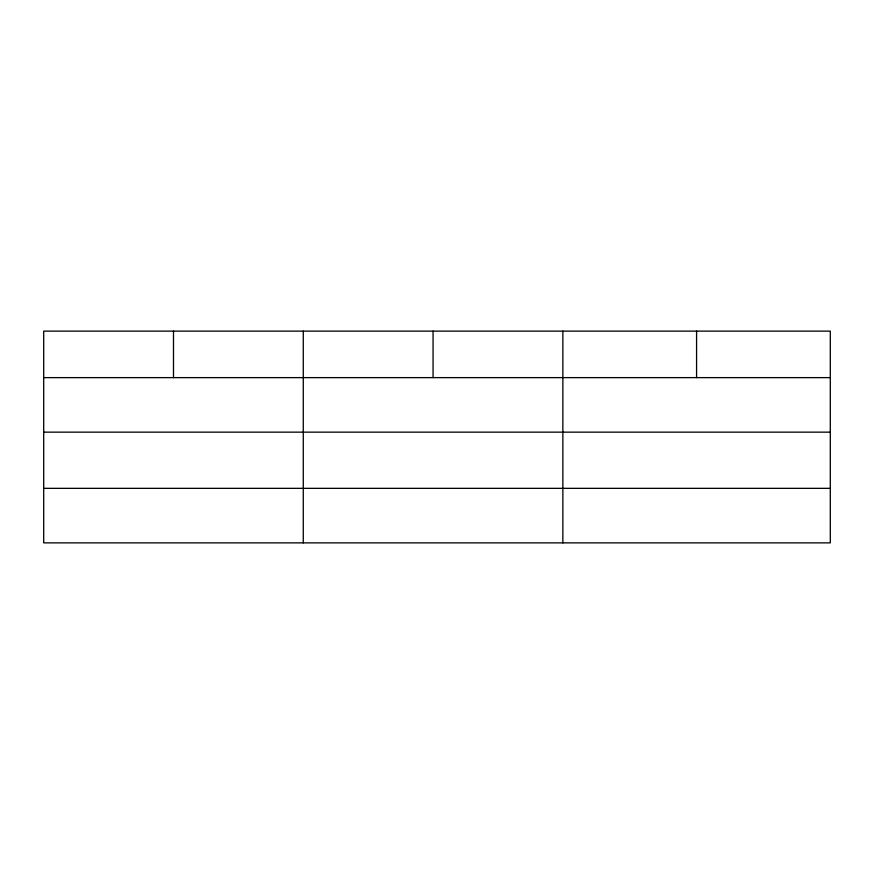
<?xml version="1.0" encoding="UTF-8"?>
<svg xmlns="http://www.w3.org/2000/svg" width="874" height="874" viewBox="0 0 874 874"><rect width="100%" height="100%" fill="white"/><g stroke="black" fill="none" stroke-linecap="round" stroke-linejoin="round"><path stroke-width="1.31" d="M830.3 432.149L830.3 331.126L43.7 331.126L43.7 542.874L830.3 542.874L830.3 432.149L43.7 432.149M43.7 377.623L830.3 377.623M43.7 488.337L830.3 488.337M696.578 331.126L696.578 377.623M562.856 331.126L562.856 542.874M433.067 331.126L433.067 377.623M303.278 331.126L303.278 542.874M173.489 331.126L173.489 377.623"/></g></svg>
